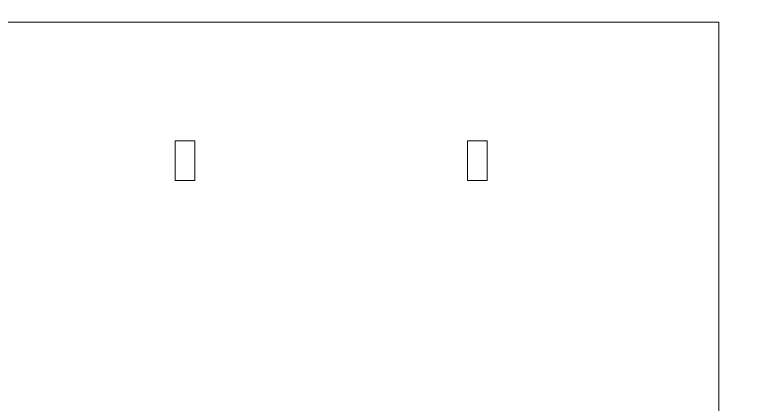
# Model space of a CAD drawing. Header units: centimetres. Extents: x -36.5 to 33.1, y -48.3 to 44.1.
# Drawn here: x -29.3 to -18.27, y 32.49 to 38.4 of the extents above; entities that cross this region are included whole.
import ezdxf

# ---------------------------------------------------------------- set-up
doc = ezdxf.new("R2010")
doc.units = ezdxf.units.CM
doc.header["$MEASUREMENT"] = 0
doc.layers.add('Camada 1', color=7, linetype='Continuous')

msp = doc.modelspace()

# ---------------------------------------------------------------- linework, layer by layer
at = {"layer": 'Camada 1', "color": 2, "lineweight": 20}
msp.add_open_spline([(-1.6923, 44.0612), (-1.6923, 44.0612), (-1.6923, 21.2612), (-1.6923, 21.2612), (-1.6923, 21.2612), (-1.6923, 21.2612), (-36.4923, 21.2612), (-36.4923, 21.2612), (-36.4923, 21.2612), (-36.4923, 21.2612), (-36.4923, 44.0612), (-36.4923, 44.0612), (-36.4923, 44.0612), (-36.4923, 44.0612), (-1.6923, 44.0612), (-1.6923, 44.0612)], degree=3, knots=[0, 0, 0, 0, 0.2, 0.2, 0.2, 0.2, 0.4, 0.4, 0.4, 0.4, 0.6, 0.6, 0.6, 0.6, 1, 1, 1, 1], dxfattribs=at)
at = {"layer": 'Camada 1', "lineweight": 9}
for points in [[(-18.63055, 38.28891), (-22.5749, 38.28891), (-26.51924, 38.28891), (-30.4636, 38.28891), (-30.4636, 38.28891), (-30.4636, 34.79187), (-30.4636, 31.29482), (-30.4636, 27.79778), (-30.4636, 27.79778), (-26.51924, 27.79778), (-22.5749, 27.79778), (-18.63055, 27.79778), (-18.63055, 27.79778), (-18.63055, 31.29482), (-18.63055, 34.79187), (-18.63055, 38.28891)], [(-26.5706, 36.48901), (-26.5706, 36.28902), (-26.5706, 36.08903), (-26.5706, 35.88903), (-26.5706, 35.88903), (-26.6706, 35.88903), (-26.7706, 35.88903), (-26.87059, 35.88903), (-26.87059, 35.88903), (-26.87059, 36.08903), (-26.87059, 36.28901), (-26.87059, 36.489), (-26.87059, 36.489), (-26.7706, 36.489), (-26.6706, 36.48901), (-26.5706, 36.48901)], [(-22.44209, 35.88903), (-22.44209, 36.08903), (-22.44209, 36.28901), (-22.44209, 36.489), (-22.44209, 36.489), (-22.34209, 36.489), (-22.2421, 36.48901), (-22.1421, 36.48901), (-22.1421, 36.48901), (-22.1421, 36.28902), (-22.1421, 36.08903), (-22.1421, 35.88903), (-22.1421, 35.88903), (-22.2421, 35.88903), (-22.34209, 35.88903), (-22.44209, 35.88903)]]:
    msp.add_open_spline(points, degree=3, knots=[0, 0, 0, 0, 0.2, 0.2, 0.2, 0.2, 0.4, 0.4, 0.4, 0.4, 0.6, 0.6, 0.6, 0.6, 1, 1, 1, 1], dxfattribs=at)

doc.saveas('drawing.dxf')
